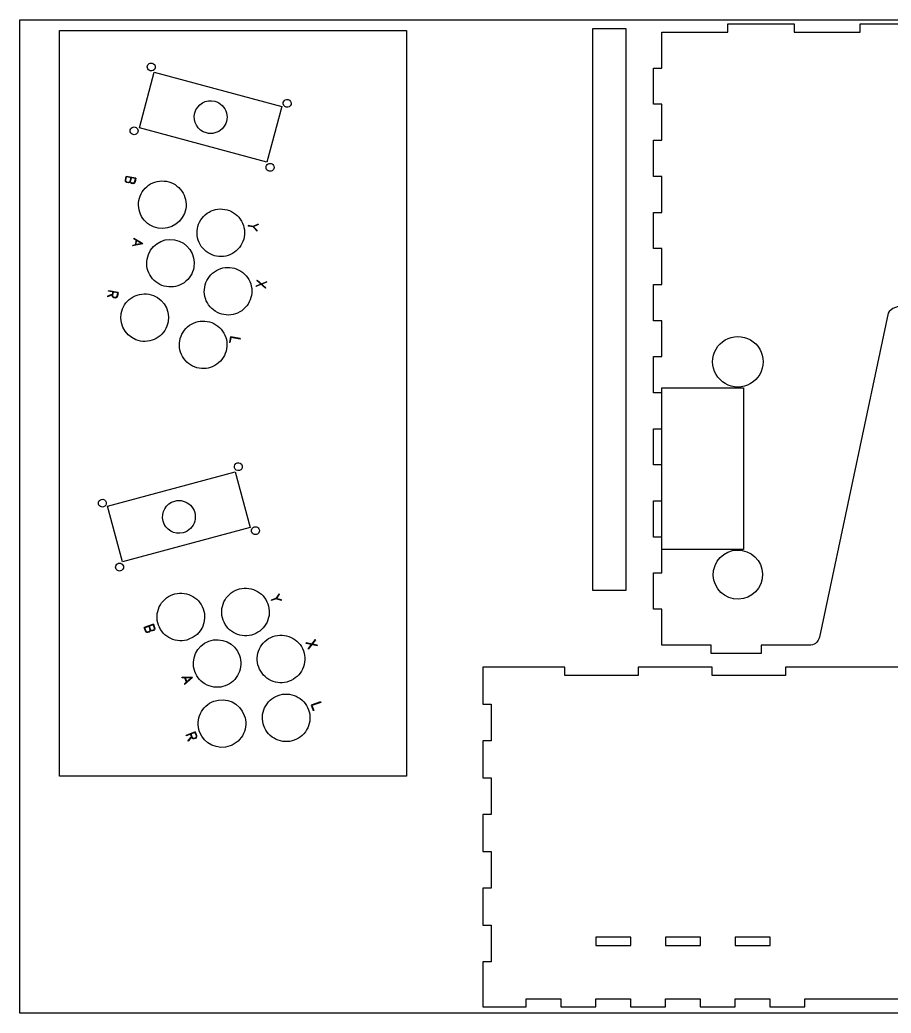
# Model space of a CAD drawing. Extents: x 10 to 3869, y -272 to 2204.
# Drawn here: x 1229 to 1756, y 709 to 1308 of the extents above; entities that cross this region are included whole.
import ezdxf

# ---------------------------------------------------------------- set-up
doc = ezdxf.new("R2010")
doc.units = 0
doc.layers.add('Calque_1', color=7, linetype='CONTINUOUS')

msp = doc.modelspace()

# ---------------------------------------------------------------- linework, layer by layer
at = {"layer": 'Calque_1', "color": 3}
for p, q in [((1229.365083, 1308.047846), (2428.865099, 1308.047846)), ((1229.365083, 708.54783), (1229.365083, 1308.047846)), ((1301.56299, 1242.866838), (1310.57087, 1276.484706)), ((1310.57087, 1276.484706), (1387.655402, 1255.829968)), ((1387.655402, 1255.829968), (1378.647521, 1222.2121)), ((1378.647521, 1222.2121), (1301.56299, 1242.866838)), ((1617.058972, 988.457525), (1617.058972, 1085.957523)), ((1617.058972, 1085.957523), (1666.558968, 1085.957523)), ((1666.558968, 1085.957523), (1666.558968, 988.457525)), ((1282.400375, 1014.537187), (1359.484907, 1035.191925)), ((1359.484907, 1035.191925), (1368.492787, 1001.574057)), ((1291.408256, 980.919319), (1282.400375, 1014.537187)), ((1368.492787, 1001.574057), (1291.408256, 980.919319)), ((1666.558968, 988.457525), (1617.058972, 988.457525)), ((2428.865099, 708.54783), (1229.365083, 708.54783))]:
    msp.add_line(p, q, dxfattribs=at)
at = {"layer": 'Calque_1', "color": 7}
for p, q in [((1253.253473, 851.593889), (1253.253473, 1301.572059)), ((1253.253473, 1301.572059), (1462.951363, 1301.571636)), ((1462.951363, 1301.571636), (1462.951363, 851.593889)), ((1575.423782, 963.555342), (1575.423782, 1302.819143)), ((1575.423782, 1302.819143), (1595.39896, 1302.819143)), ((1595.39896, 1302.819143), (1595.39896, 963.555342)), ((1657.008922, 1305.649326), (1697.108988, 1305.64936)), ((1657.008999, 1300.649357), (1657.008922, 1305.649326)), ((1697.108988, 1305.64936), (1697.109014, 1300.649329)), ((1737.008936, 1300.649327), (1737.008937, 1305.64936)), ((1737.008937, 1305.64936), (1777.108978, 1305.649364)), ((1617.058882, 1278.93465), (1617.058936, 1300.649339)), ((1617.058936, 1300.649339), (1657.008999, 1300.649357)), ((1697.109014, 1300.649329), (1737.008936, 1300.649327)), ((1308.112546, 1277.348451), (1308.112546, 1277.348451)), ((1612.058954, 1257.069947), (1612.05902, 1278.934641)), ((1612.05902, 1278.934641), (1617.058882, 1278.93465)), ((1390.21627, 1255.348824), (1390.21627, 1255.348824)), ((1617.058872, 1257.069962), (1612.058954, 1257.069947)), ((1617.059068, 1235.405272), (1617.058872, 1257.069962)), ((1297.775466, 1238.769941), (1297.775466, 1238.769941)), ((1342.04691, 1239.785771), (1342.04691, 1239.785771)), ((1612.058954, 1235.405237), (1617.059068, 1235.405272)), ((1612.059003, 1213.540526), (1612.058954, 1235.405237)), ((1379.863529, 1216.711869), (1379.863529, 1216.711869)), ((1617.058952, 1213.540515), (1612.059003, 1213.540526)), ((1617.058977, 1191.875836), (1617.058952, 1213.540515)), ((1612.058934, 1170.011149), (1612.058969, 1191.875869)), ((1612.058969, 1191.875869), (1617.058977, 1191.875836)), ((1312.91162, 1182.322894), (1312.91162, 1182.322894)), ((1617.059049, 1170.011184), (1612.058934, 1170.011149)), ((1617.059051, 1148.346446), (1617.059049, 1170.011184)), ((1348.241015, 1165.397745), (1348.241015, 1165.397745)), ((1317.856619, 1147.045511), (1317.856619, 1147.045511)), ((1612.059011, 1126.481731), (1612.058959, 1148.34647)), ((1612.058959, 1148.34647), (1617.059051, 1148.346446)), ((1352.656714, 1130.120644), (1352.656714, 1130.120644)), ((1753.881453, 1131.011913), (1712.29911, 935.382526)), ((1617.059014, 1126.481754), (1612.059011, 1126.481731)), ((1617.058985, 1104.817041), (1617.059014, 1126.481754)), ((1302.265012, 1114.180055), (1302.265012, 1114.180055)), ((1612.059001, 1082.952332), (1612.05898, 1104.817045)), ((1612.05898, 1104.817045), (1617.058985, 1104.817041)), ((1337.594268, 1097.784072), (1337.594268, 1097.784072)), ((1663.069318, 1086.457527), (1663.069318, 1086.457527)), ((1617.058979, 1082.952324), (1612.059001, 1082.952332)), ((1617.058975, 1061.287642), (1617.058979, 1082.952324)), ((1612.05892, 1061.287584), (1617.058975, 1061.287642)), ((1612.058935, 1039.422927), (1612.05892, 1061.287584)), ((1617.058915, 1039.422891), (1612.058935, 1039.422927)), ((1617.058968, 1017.758215), (1617.058915, 1039.422891)), ((1361.943255, 1036.055676), (1361.943255, 1036.055676)), ((1279.839531, 1014.056049), (1279.839531, 1014.056049)), ((1612.058976, 995.89359), (1612.058935, 1017.758216)), ((1612.058935, 1017.758216), (1617.058968, 1017.758215)), ((1328.008892, 998.492996), (1328.008892, 998.492996)), ((1372.295996, 997.41872), (1372.295996, 997.41872)), ((1617.058928, 995.893546), (1612.058976, 995.89359)), ((1617.058903, 974.228804), (1617.058928, 995.893546)), ((1290.176612, 975.477539), (1290.176612, 975.477539)), ((1612.058897, 952.364036), (1612.058948, 974.228871)), ((1612.058948, 974.228871), (1617.058903, 974.228804)), ((1595.39896, 963.555342), (1575.423782, 963.555342)), ((1660.489299, 958.575481), (1660.489299, 958.575481)), ((1617.059005, 952.364127), (1612.058897, 952.364036)), ((1617.058988, 930.649357), (1617.059005, 952.364127)), ((1370.567157, 937.168128), (1370.567157, 937.168128)), ((1331.50843, 934.16104), (1331.50843, 934.16104)), ((1647.008957, 930.649375), (1617.058988, 930.649357)), ((1647.008943, 925.649454), (1647.008957, 930.649375)), ((1677.109009, 930.649446), (1677.108909, 925.649544)), ((1707.058924, 930.64943), (1677.109009, 930.649446)), ((1707.058924, 930.64943), (1707.058924, 930.64943)), ((1677.108909, 925.649544), (1647.008943, 925.649454)), ((1509.06645, 917.277579), (1509.06645, 895.005334)), ((1558.560863, 912.277589), (1558.560863, 917.277607)), ((1647.449773, 917.277607), (1602.905313, 917.277607)), ((1602.905313, 917.277607), (1602.905313, 912.277589)), ((1647.449773, 912.277589), (1647.449773, 917.277607)), ((1776.338634, 917.277607), (1691.794167, 917.277607)), ((1691.794167, 917.277607), (1691.794167, 912.277589)), ((1602.905313, 912.277589), (1558.560863, 912.277589)), ((1691.794167, 912.277589), (1647.449773, 912.277589)), ((1353.429617, 906.082429), (1353.429617, 906.082429)), ((1392.029816, 908.825112), (1392.029816, 908.825112)), ((1509.06645, 895.005334), (1514.06644, 895.005334)), ((1514.06644, 895.005334), (1514.066411, 872.883091)), ((1356.359617, 869.824306), (1356.359617, 869.824306)), ((1395.153641, 873.289597), (1395.153641, 873.289597)), ((1509.066478, 872.883091), (1509.06645, 850.560865)), ((1514.066411, 872.883091), (1509.066478, 872.883091)), ((1462.951363, 851.593889), (1253.253473, 851.593889)), ((1509.06645, 850.560865), (1514.06644, 850.560865)), ((1514.06644, 850.560865), (1514.066411, 828.43865)), ((1514.066411, 828.43865), (1509.066478, 828.43865)), ((1509.066478, 828.43865), (1509.066478, 806.116395)), ((1509.066478, 806.116395), (1514.066411, 806.116395)), ((1514.066411, 806.116395), (1514.06644, 783.99418)), ((1514.06644, 783.99418), (1509.06645, 783.99418)), ((1509.06645, 783.99418), (1509.066478, 761.671954)), ((1509.066478, 761.671954), (1514.066411, 761.671954)), ((1514.066411, 761.671954), (1514.06644, 739.549739)), ((1577.174378, 754.392427), (1577.17435, 749.392465)), ((1577.17435, 749.392465), (1598.327019, 749.392465)), ((1598.326991, 754.392455), (1577.174378, 754.392427)), ((1598.327019, 749.392465), (1598.326991, 754.392455)), ((1619.279649, 754.392427), (1619.279621, 749.392465)), ((1619.279621, 749.392465), (1640.432261, 749.392465)), ((1640.432177, 754.392455), (1619.279649, 754.392427)), ((1640.432261, 749.392465), (1640.432177, 754.392455)), ((1661.384919, 754.392427), (1661.384891, 749.392465)), ((1661.384891, 749.392465), (1682.537532, 749.392465)), ((1682.537475, 754.392455), (1661.384919, 754.392427)), ((1682.537532, 749.392465), (1682.537475, 754.392455)), ((1514.06644, 739.549739), (1509.06645, 739.549739)), ((1509.06645, 739.549739), (1509.06645, 712.279226)), ((1535.169042, 712.276404), (1535.169042, 717.276422)), ((1535.169042, 717.276422), (1556.121672, 717.276422)), ((1556.121672, 717.276422), (1556.121672, 712.276404)), ((1577.274313, 712.276404), (1577.274313, 717.276422)), ((1577.274313, 717.276422), (1598.226943, 717.276422)), ((1598.226943, 717.276422), (1598.226943, 712.276404)), ((1619.379584, 712.276404), (1619.379584, 717.276422)), ((1619.379584, 717.276422), (1640.332213, 717.276422)), ((1640.332213, 717.276422), (1640.332213, 712.276404)), ((1661.484826, 712.276404), (1661.484826, 717.276422)), ((1661.484826, 717.276422), (1682.437484, 717.276422)), ((1682.437484, 717.276422), (1682.437484, 712.276404)), ((1703.590097, 712.276404), (1703.590097, 717.276422)), ((1703.590097, 717.276422), (1764.542704, 717.276422)), ((1535.169042, 712.276404), (1535.169042, 712.276404)), ((1556.121672, 712.276404), (1577.274313, 712.276404)), ((1598.226943, 712.276404), (1619.379584, 712.276404)), ((1640.332213, 712.276404), (1661.484826, 712.276404)), ((1682.437484, 712.276404), (1703.590097, 712.276404))]:
    msp.add_line(p, q, dxfattribs=at)
at = {"layer": 'Calque_1', "color": 1}
for p, q in [((1293.137587, 1211.386185), (1293.529647, 1213.609661)), ((1293.268501, 1210.503374), (1293.137587, 1211.386185)), ((1293.415522, 1211.337177), (1293.758575, 1213.282718)), ((1293.546434, 1210.454366), (1293.415522, 1211.337177)), ((1299.366274, 1212.580507), (1293.529647, 1213.609661)), ((1299.039333, 1212.351579), (1293.758575, 1213.282718)), ((1296.259986, 1212.841653), (1295.916934, 1210.896111)), ((1296.537922, 1212.792645), (1296.194869, 1210.847103)), ((1299.039333, 1212.351579), (1298.696281, 1210.406035)), ((1299.366274, 1212.580507), (1298.974216, 1210.35703)), ((1293.497429, 1210.176431), (1293.268501, 1210.503374)), ((1294.004288, 1209.800482), (1293.497429, 1210.176431)), ((1294.053296, 1210.078415), (1293.546434, 1210.454366)), ((1294.838094, 1209.653459), (1294.004288, 1209.800482)), ((1294.887102, 1209.931394), (1294.053296, 1210.078415)), ((1295.44297, 1209.833378), (1294.838094, 1209.653459)), ((1295.491978, 1210.111313), (1294.887102, 1209.931394)), ((1295.769913, 1210.062306), (1295.44297, 1209.833378)), ((1295.916934, 1210.896111), (1295.491978, 1210.111313)), ((1296.194869, 1210.847103), (1295.769913, 1210.062306)), ((1296.047846, 1210.013298), (1295.916934, 1210.896111)), ((1296.276773, 1209.686357), (1296.047846, 1210.013298)), ((1296.325781, 1209.964293), (1296.194869, 1210.847103)), ((1296.783636, 1209.310406), (1296.276773, 1209.686357)), ((1296.832643, 1209.588341), (1296.325781, 1209.964293)), ((1297.617439, 1209.163385), (1296.783636, 1209.310406)), ((1297.666446, 1209.441321), (1296.832643, 1209.588341)), ((1298.222317, 1209.343305), (1297.617439, 1209.163385)), ((1298.271325, 1209.62124), (1297.666446, 1209.441321)), ((1298.549257, 1209.572232), (1298.222317, 1209.343305)), ((1298.696281, 1210.406035), (1298.271325, 1209.62124)), ((1298.974216, 1210.35703), (1298.549257, 1209.572232)), ((1367.23422, 1183.85154), (1367.185212, 1183.573607)), ((1370.242495, 1183.034526), (1367.185212, 1183.573607)), ((1370.291503, 1183.312459), (1367.23422, 1183.85154)), ((1373.364892, 1184.489994), (1370.242495, 1183.034526)), ((1372.67879, 1180.598912), (1370.242495, 1183.034526)), ((1373.413899, 1184.767929), (1370.291503, 1183.312459)), ((1372.727797, 1180.876844), (1370.291503, 1183.312459)), ((1373.413899, 1184.767929), (1373.364892, 1184.489994)), ((1298.237608, 1175.838585), (1298.286616, 1176.116517)), ((1302.897379, 1173.010915), (1298.237608, 1175.838585)), ((1303.731182, 1172.863878), (1298.286616, 1176.116517)), ((1299.578273, 1175.315599), (1298.990184, 1171.980381)), ((1372.67879, 1180.598912), (1372.727797, 1180.876844)), ((1303.731182, 1172.863878), (1297.502495, 1171.66957)), ((1297.551503, 1171.947502), (1297.502495, 1171.66957)), ((1302.897379, 1173.010915), (1297.551503, 1171.947502)), ((1299.807201, 1174.988672), (1299.317128, 1172.20932)), ((1378.438858, 1149.655756), (1371.965134, 1147.071757)), ((1372.014142, 1147.34969), (1371.965134, 1147.071757)), ((1378.487866, 1149.933688), (1372.014142, 1147.34969)), ((1372.602231, 1150.684907), (1372.651239, 1150.96284)), ((1377.801764, 1146.042606), (1372.602231, 1150.684907)), ((1377.850769, 1146.320538), (1372.651239, 1150.96284)), ((1377.801764, 1146.042606), (1377.850769, 1146.320538)), ((1378.487866, 1149.933688), (1378.438858, 1149.655756)), ((1285.309174, 1142.141109), (1282.235782, 1140.963593)), ((1282.28479, 1141.241526), (1282.235782, 1140.963593)), ((1285.358182, 1142.41907), (1282.28479, 1141.241526)), ((1282.823871, 1144.298811), (1282.872879, 1144.576744)), ((1288.382566, 1143.318653), (1282.823871, 1144.298811)), ((1288.709506, 1143.547592), (1282.872879, 1144.576744)), ((1285.260166, 1141.863177), (1285.603219, 1143.808732)), ((1285.391078, 1140.980386), (1285.260166, 1141.863177)), ((1285.620005, 1140.653431), (1285.391078, 1140.980386)), ((1285.538101, 1141.814183), (1285.881154, 1143.75971)), ((1285.669013, 1140.931364), (1285.538101, 1141.814183)), ((1286.126868, 1140.277483), (1285.620005, 1140.653431)), ((1286.175876, 1140.555415), (1285.669013, 1140.931364)), ((1286.960671, 1140.130473), (1286.126868, 1140.277483)), ((1287.009679, 1140.408406), (1286.175876, 1140.555415)), ((1287.565549, 1140.31039), (1286.960671, 1140.130473)), ((1287.614557, 1140.588323), (1287.009679, 1140.408406)), ((1287.89249, 1140.539301), (1287.565549, 1140.31039)), ((1288.039513, 1141.373126), (1287.614557, 1140.588323)), ((1288.317448, 1141.324104), (1287.89249, 1140.539301)), ((1288.382566, 1143.318653), (1288.039513, 1141.373126)), ((1288.709506, 1143.547592), (1288.317448, 1141.324104)), ((1356.582058, 1116.734448), (1355.993969, 1113.399231)), ((1356.810986, 1116.407494), (1356.271905, 1113.350209)), ((1362.418685, 1115.705297), (1356.582058, 1116.734448)), ((1362.36968, 1115.427364), (1356.810986, 1116.407494)), ((1362.418685, 1115.705297), (1362.36968, 1115.427364)), ((1356.271905, 1113.350209), (1355.993969, 1113.399231)), ((1385.982137, 961.663817), (1384.005789, 958.842165)), ((1386.078649, 961.39861), (1384.102315, 958.576933)), ((1385.982137, 961.663817), (1386.078649, 961.39861)), ((1384.005789, 958.842165), (1381.088566, 957.780373)), ((1381.088566, 957.780373), (1381.185077, 957.515166)), ((1384.102315, 958.576933), (1381.185077, 957.515166)), ((1387.333489, 957.950986), (1384.005789, 958.842165)), ((1387.430025, 957.685792), (1384.102315, 958.576933)), ((1387.430025, 957.685792), (1387.333489, 957.950986)), ((1310.015779, 943.352054), (1304.446526, 941.325007)), ((1305.218719, 939.203403), (1304.446526, 941.325007)), ((1309.847083, 942.990335), (1304.808256, 941.15635)), ((1307.195078, 942.025093), (1307.870749, 940.168658)), ((1307.460286, 942.121605), (1308.135942, 940.265195)), ((1309.847083, 942.990335), (1310.522778, 941.133914)), ((1310.015779, 943.352054), (1310.787972, 941.23045)), ((1310.787972, 941.23045), (1310.812363, 940.338319)), ((1305.483951, 939.299929), (1304.808256, 941.15635)), ((1305.773512, 938.50432), (1305.218719, 939.203403)), ((1306.038705, 938.600857), (1305.483951, 939.299929)), ((1306.135241, 938.335663), (1305.773512, 938.50432)), ((1306.665642, 938.528711), (1306.038705, 938.600857)), ((1306.762154, 938.263504), (1306.135241, 938.335663)), ((1307.461251, 938.818272), (1306.665642, 938.528711)), ((1307.557787, 938.553078), (1306.762154, 938.263504)), ((1307.89514, 939.276527), (1307.461251, 938.818272)), ((1307.991652, 939.01132), (1307.557787, 938.553078)), ((1308.425541, 939.469576), (1307.870749, 940.168658)), ((1307.870749, 940.168658), (1307.89514, 939.276527)), ((1308.160334, 939.373064), (1307.991652, 939.01132)), ((1308.690735, 939.566112), (1308.135942, 940.265195)), ((1308.135942, 940.265195), (1308.160334, 939.373064)), ((1308.787247, 939.300905), (1308.425541, 939.469576)), ((1309.317672, 939.493967), (1308.690735, 939.566112)), ((1309.414184, 939.228759), (1308.787247, 939.300905)), ((1310.113281, 939.783527), (1309.317672, 939.493967)), ((1310.209793, 939.51832), (1309.414184, 939.228759)), ((1310.54717, 940.241783), (1310.113281, 939.783527)), ((1310.643682, 939.976576), (1310.209793, 939.51832)), ((1310.522778, 941.133914), (1310.54717, 940.241783)), ((1310.812363, 940.338319), (1310.643682, 939.976576)), ((1409.048275, 930.585839), (1402.224182, 932.006415)), ((1402.320719, 931.741222), (1402.224182, 932.006415)), ((1409.144787, 930.320631), (1402.320719, 931.741222)), ((1407.793435, 934.033463), (1403.479022, 928.558791)), ((1407.889947, 933.768255), (1403.575559, 928.293598)), ((1407.793435, 934.033463), (1407.889947, 933.768255)), ((1409.144787, 930.320631), (1409.048275, 930.585839)), ((1403.479022, 928.558791), (1403.575559, 928.293598)), ((1333.654211, 911.1389), (1327.312751, 911.233481)), ((1327.409287, 910.968287), (1327.312751, 911.233481)), ((1332.858602, 910.849339), (1327.409287, 910.968287)), ((1332.858602, 910.849339), (1328.76064, 907.255456)), ((1328.76064, 907.255456), (1328.857176, 906.990262)), ((1328.831833, 911.185702), (1329.990137, 908.003272)), ((1333.654211, 911.1389), (1328.857176, 906.990262)), ((1329.193539, 911.017031), (1330.158819, 908.365016)), ((1410.991322, 896.356221), (1405.422069, 894.329174)), ((1405.422069, 894.329174), (1406.580373, 891.146743)), ((1411.087834, 896.091014), (1405.783813, 894.160492)), ((1405.783813, 894.160492), (1406.845581, 891.243255)), ((1410.991322, 896.356221), (1411.087834, 896.091014)), ((1406.845581, 891.243255), (1406.580373, 891.146743)), ((1335.303203, 878.239415), (1329.733951, 876.212367)), ((1329.830487, 875.947174), (1329.733951, 876.212367)), ((1335.134522, 877.877671), (1329.830487, 875.947174)), ((1332.965125, 875.58642), (1330.892254, 873.029937)), ((1333.061675, 875.321202), (1330.988791, 872.764743)), ((1333.158187, 875.055995), (1332.482516, 876.91243)), ((1333.423381, 875.152531), (1332.747724, 877.008942)), ((1335.134522, 877.877671), (1335.810203, 876.021275)), ((1335.303203, 878.239415), (1336.07541, 876.117786)), ((1335.810203, 876.021275), (1335.834594, 875.129144)), ((1336.07541, 876.117786), (1336.099802, 875.225656)), ((1330.892254, 873.029937), (1330.988791, 872.764743)), ((1333.712965, 874.356936), (1333.158187, 875.055995)), ((1333.978173, 874.453448), (1333.423381, 875.152531)), ((1334.074685, 874.188241), (1333.712965, 874.356936)), ((1334.60511, 874.381303), (1333.978173, 874.453448)), ((1334.701622, 874.116096), (1334.074685, 874.188241)), ((1335.400705, 874.670888), (1334.60511, 874.381303)), ((1335.497217, 874.40568), (1334.701622, 874.116096)), ((1335.834594, 875.129144), (1335.400705, 874.670888)), ((1335.931106, 874.863936), (1335.497217, 874.40568)), ((1336.099802, 875.225656), (1335.931106, 874.863936))]:
    msp.add_line(p, q, dxfattribs=at)
at = {"layer": 'Calque_1', "color": 7}
for points in [[(1306.411582, 1279.030923), (1306.187243, 1279.85012), (1306.421051, 1280.722702), (1307.024932, 1281.319978)], [(1308.112546, 1277.348451), (1307.284325, 1277.570372), (1306.635921, 1278.211727), (1306.411582, 1279.030923)], [(1307.024932, 1281.319978), (1307.628814, 1281.917253), (1308.511026, 1282.14848), (1309.339247, 1281.926559)], [(1311.044118, 1279.01634), (1310.705374, 1277.75213), (1309.392865, 1277.005391), (1308.112546, 1277.348451)], [(1309.339247, 1281.926559), (1310.619565, 1281.583499), (1311.382862, 1280.280549), (1311.044118, 1279.01634)], [(1335.046554, 1251.910745), (1336.461678, 1257.192059), (1341.890213, 1260.326225), (1347.171527, 1258.911103)], [(1388.511399, 1258.259044), (1388.850143, 1259.523254), (1390.162652, 1260.269993), (1391.442971, 1259.926933)], [(1391.442971, 1259.926933), (1392.723289, 1259.583872), (1393.486585, 1258.280923), (1393.147842, 1257.016713)], [(1347.171527, 1258.911103), (1350.587938, 1257.995678), (1353.256459, 1255.327157), (1354.171884, 1251.910745)], [(1390.21627, 1255.348824), (1388.935952, 1255.691885), (1388.172655, 1256.994835), (1388.511399, 1258.259044)], [(1393.147842, 1257.016713), (1392.809098, 1255.752504), (1391.496589, 1255.005765), (1390.21627, 1255.348824)], [(1342.04691, 1239.785771), (1336.765596, 1241.200896), (1333.63143, 1246.629431), (1335.046554, 1251.910745)], [(1354.171884, 1251.910745), (1355.087308, 1248.494334), (1354.110562, 1244.849067), (1351.609575, 1242.34808)], [(1296.074502, 1240.452413), (1295.850162, 1241.27161), (1296.08397, 1242.144192), (1296.687852, 1242.741468)], [(1296.687852, 1242.741468), (1297.291733, 1243.338743), (1298.173945, 1243.56997), (1299.002166, 1243.348049)], [(1299.002166, 1243.348049), (1299.830387, 1243.126128), (1300.478791, 1242.484773), (1300.70313, 1241.665577)], [(1300.70313, 1241.665577), (1300.927469, 1240.846381), (1300.693662, 1239.973798), (1300.08978, 1239.376523)], [(1351.609575, 1242.34808), (1349.108588, 1239.847093), (1345.463321, 1238.870347), (1342.04691, 1239.785771)], [(1297.775466, 1238.769941), (1296.947245, 1238.991862), (1296.298841, 1239.633217), (1296.074502, 1240.452413)], [(1300.08978, 1239.376523), (1299.485898, 1238.779248), (1298.603687, 1238.54802), (1297.775466, 1238.769941)], [(1378.166473, 1218.408925), (1377.944552, 1219.237146), (1378.181339, 1220.120847), (1378.787638, 1220.727147)], [(1379.863529, 1216.711869), (1379.035308, 1216.93379), (1378.388394, 1217.580704), (1378.166473, 1218.408925)], [(1378.787638, 1220.727147), (1379.393938, 1221.333447), (1380.27764, 1221.570234), (1381.10586, 1221.348313)], [(1382.181751, 1217.333035), (1381.575451, 1216.726735), (1380.69175, 1216.489948), (1379.863529, 1216.711869)], [(1381.10586, 1221.348313), (1381.934081, 1221.126392), (1382.580996, 1220.479477), (1382.802917, 1219.651257)], [(1382.802917, 1219.651257), (1383.024838, 1218.823036), (1382.788051, 1217.939334), (1382.181751, 1217.333035)], [(1307.16771, 1208.232049), (1310.287962, 1210.416874), (1314.148336, 1211.272696), (1317.899591, 1210.611242)], [(1301.261487, 1198.961108), (1301.922925, 1202.712365), (1304.047458, 1206.047224), (1307.16771, 1208.232049)], [(1317.899591, 1210.611242), (1321.65086, 1209.949791), (1324.985723, 1207.825237), (1327.17054, 1204.704962)], [(1327.17054, 1204.704962), (1329.355357, 1201.584687), (1330.211155, 1197.724291), (1329.549668, 1193.973028)], [(1303.640635, 1188.229157), (1301.455807, 1191.349434), (1300.6, 1195.209837), (1301.261487, 1198.961108)], [(1329.549668, 1193.973028), (1328.172292, 1186.161463), (1320.723185, 1180.945522), (1312.91162, 1182.322894)], [(1342.49712, 1191.306893), (1345.617366, 1193.491719), (1349.477734, 1194.347542), (1353.228985, 1193.686093)], [(1353.228985, 1193.686093), (1356.980261, 1193.024652), (1360.315134, 1190.900101), (1362.499956, 1187.779824)], [(1312.91162, 1182.322894), (1309.16034, 1182.984332), (1305.825463, 1185.108881), (1303.640635, 1188.229157)], [(1336.590912, 1182.035959), (1337.252347, 1185.787212), (1339.376874, 1189.122068), (1342.49712, 1191.306893)], [(1362.499956, 1187.779824), (1364.684779, 1184.659547), (1365.540579, 1180.799146), (1364.879087, 1177.047879)], [(1338.970043, 1171.304013), (1336.78522, 1174.42429), (1335.92942, 1178.284692), (1336.590912, 1182.035959)], [(1306.206407, 1163.683894), (1307.583913, 1171.495429), (1315.033059, 1176.711273), (1322.844609, 1175.333858)], [(1322.844609, 1175.333858), (1330.656197, 1173.956468), (1335.872162, 1166.507353), (1334.494819, 1158.695757)], [(1364.879087, 1177.047879), (1364.217653, 1173.296625), (1362.093125, 1169.961769), (1358.97288, 1167.776944)], [(1348.241015, 1165.397745), (1344.489738, 1166.059185), (1341.154866, 1168.183736), (1338.970043, 1171.304013)], [(1308.58555, 1152.951836), (1306.400706, 1156.072146), (1305.544901, 1159.932589), (1306.206407, 1163.683894)], [(1358.97288, 1167.776944), (1355.852634, 1165.592119), (1351.992265, 1164.736295), (1348.241015, 1165.397745)], [(1334.494819, 1158.695757), (1333.833383, 1154.944472), (1331.708841, 1151.609587), (1328.588571, 1149.42474)], [(1346.912836, 1156.029781), (1350.033076, 1158.214605), (1353.893438, 1159.070433), (1357.644685, 1158.408991)], [(1357.644685, 1158.408991), (1361.395957, 1157.747545), (1364.730823, 1155.622991), (1366.915641, 1152.502715)], [(1317.856619, 1147.045511), (1314.105303, 1147.706953), (1310.770394, 1149.831525), (1308.58555, 1152.951836)], [(1341.006634, 1146.758858), (1341.668071, 1150.510105), (1343.792595, 1153.844956), (1346.912836, 1156.029781)], [(1366.915641, 1152.502715), (1369.10046, 1149.382439), (1369.956258, 1145.522041), (1369.294767, 1141.770777)], [(1328.588571, 1149.42474), (1325.468302, 1147.239894), (1321.607902, 1146.384059), (1317.856619, 1147.045511)], [(1343.385759, 1136.02692), (1341.200942, 1139.147196), (1340.345144, 1143.007594), (1341.006634, 1146.758858)], [(1290.6148, 1130.818156), (1291.276237, 1134.569441), (1293.40078, 1137.904327), (1296.521051, 1140.089174)], [(1296.521051, 1140.089174), (1299.641322, 1142.27402), (1303.501722, 1143.129855), (1307.253005, 1142.468402)], [(1307.253005, 1142.468402), (1315.064593, 1141.091012), (1320.280558, 1133.641897), (1318.903218, 1125.830301)], [(1369.294767, 1141.770777), (1368.633331, 1138.019529), (1366.508806, 1134.684677), (1363.388565, 1132.499853)], [(1352.656714, 1130.120644), (1348.905443, 1130.782091), (1345.570577, 1132.906645), (1343.385759, 1136.02692)], [(1764.689598, 1136.494475), (1760.700788, 1135.605527), (1754.944681, 1133.824168), (1753.881453, 1131.011913)], [(1302.265012, 1114.180055), (1294.453425, 1115.557445), (1289.237459, 1123.00656), (1290.6148, 1130.818156)], [(1363.388565, 1132.499853), (1360.268324, 1130.315029), (1356.407962, 1129.459201), (1352.656714, 1130.120644)], [(1318.903218, 1125.830301), (1318.24178, 1122.079016), (1316.117238, 1118.74413), (1312.996967, 1116.559283)], [(1325.944191, 1114.422286), (1326.605627, 1118.173534), (1328.730151, 1121.508386), (1331.850392, 1123.69321)], [(1331.850392, 1123.69321), (1334.970632, 1125.878035), (1338.830995, 1126.733862), (1342.582242, 1126.07242)], [(1342.582242, 1126.07242), (1346.333518, 1125.410978), (1349.66839, 1123.286427), (1351.853212, 1120.166151)], [(1312.996967, 1116.559283), (1309.876696, 1114.374437), (1306.016295, 1113.518603), (1302.265012, 1114.180055)], [(1351.853212, 1120.166151), (1354.038034, 1117.045874), (1354.893835, 1113.185473), (1354.232344, 1109.434206)], [(1649.862431, 1109.332527), (1652.586581, 1114.050894), (1657.621018, 1116.957527), (1663.069318, 1116.957527)], [(1663.069318, 1116.957527), (1668.517619, 1116.957527), (1673.552056, 1114.050894), (1676.276206, 1109.332527)], [(1328.323314, 1103.690349), (1326.138497, 1106.810625), (1325.2827, 1110.671023), (1325.944191, 1114.422286)], [(1354.232344, 1109.434206), (1353.570909, 1105.682953), (1351.446381, 1102.348096), (1348.326134, 1100.163271)], [(1649.862431, 1094.082527), (1647.13828, 1098.800893), (1647.13828, 1104.61416), (1649.862431, 1109.332527)], [(1676.276206, 1109.332527), (1679.000356, 1104.61416), (1679.000356, 1098.800893), (1676.276206, 1094.082527)], [(1337.594268, 1097.784072), (1333.842997, 1098.445519), (1330.508131, 1100.570073), (1328.323314, 1103.690349)], [(1348.326134, 1100.163271), (1345.205888, 1097.978446), (1341.345519, 1097.122622), (1337.594268, 1097.784072)], [(1663.069318, 1086.457527), (1657.621018, 1086.457527), (1652.586581, 1089.36416), (1649.862431, 1094.082527)], [(1676.276206, 1094.082527), (1673.552056, 1089.36416), (1668.517619, 1086.457527), (1663.069318, 1086.457527)], [(1359.011684, 1037.723565), (1358.67294, 1038.987774), (1359.436237, 1040.290724), (1360.716555, 1040.633784)], [(1361.943255, 1036.055676), (1360.662937, 1035.712616), (1359.350428, 1036.459355), (1359.011684, 1037.723565)], [(1360.716555, 1040.633784), (1361.996873, 1040.976844), (1363.309382, 1040.230105), (1363.648126, 1038.965896)], [(1363.648126, 1038.965896), (1363.98687, 1037.701686), (1363.223574, 1036.398736), (1361.943255, 1036.055676)], [(1277.525217, 1014.662631), (1276.921335, 1015.259906), (1276.687528, 1016.132489), (1276.911867, 1016.951685)], [(1276.911867, 1016.951685), (1277.136206, 1017.770882), (1277.78461, 1018.412236), (1278.612831, 1018.634158)], [(1279.839531, 1014.056049), (1279.01131, 1013.834128), (1278.129099, 1014.065356), (1277.525217, 1014.662631)], [(1278.612831, 1018.634158), (1279.893149, 1018.977217), (1281.205659, 1018.230478), (1281.544402, 1016.966269)], [(1281.544402, 1016.966269), (1281.883146, 1015.70206), (1281.11985, 1014.39911), (1279.839531, 1014.056049)], [(1315.883919, 1005.493354), (1314.468796, 1010.774667), (1317.602961, 1016.203203), (1322.884275, 1017.618327)], [(1322.884275, 1017.618327), (1326.300686, 1018.533752), (1329.945954, 1017.557005), (1332.446941, 1015.056019)], [(1332.446941, 1015.056019), (1334.947927, 1012.555032), (1335.924674, 1008.909765), (1335.009249, 1005.493353)], [(1328.008892, 998.492996), (1322.727578, 997.077873), (1317.299043, 1000.21204), (1315.883919, 1005.493354)], [(1335.009249, 1005.493353), (1334.093824, 1002.076942), (1331.425303, 999.408421), (1328.008892, 998.492996)], [(1369.356609, 1000.358108), (1369.57853, 1001.186329), (1370.225444, 1001.833243), (1371.053665, 1002.055164)], [(1371.053665, 1002.055164), (1371.881886, 1002.277085), (1372.765587, 1002.040298), (1373.371887, 1001.433998)], [(1373.371887, 1001.433998), (1373.978187, 1000.827699), (1374.214974, 999.943997), (1373.993053, 999.115776)], [(1369.977774, 998.039886), (1369.371475, 998.646186), (1369.134688, 999.529887), (1369.356609, 1000.358108)], [(1372.295996, 997.41872), (1371.467775, 997.196799), (1370.584074, 997.433586), (1369.977774, 998.039886)], [(1373.993053, 999.115776), (1373.771132, 998.287555), (1373.124217, 997.640641), (1372.295996, 997.41872)], [(1648.43731, 975.787424), (1649.862206, 983.868447), (1657.56828, 989.264305), (1665.649309, 987.839413)], [(1665.649309, 987.839413), (1673.730329, 986.4145), (1679.126173, 978.70843), (1677.70127, 970.627414)], [(1287.862298, 976.084121), (1287.258416, 976.681396), (1287.024608, 977.553979), (1287.248948, 978.373175)], [(1287.248948, 978.373175), (1287.473287, 979.192372), (1288.121691, 979.833726), (1288.949912, 980.055648)], [(1288.949912, 980.055648), (1289.778133, 980.277569), (1290.660344, 980.046341), (1291.264226, 979.449066)], [(1291.264226, 979.449066), (1291.868108, 978.851791), (1292.101915, 977.979208), (1291.877576, 977.160012)], [(1290.176612, 975.477539), (1289.348391, 975.255618), (1288.466179, 975.486846), (1287.862298, 976.084121)], [(1291.877576, 977.160012), (1291.653237, 976.340815), (1291.004833, 975.69946), (1290.176612, 975.477539)], [(1660.489299, 958.575481), (1652.408294, 960.000381), (1647.012443, 967.706419), (1648.43731, 975.787424)], [(1360.742693, 964.160541), (1364.322114, 965.463355), (1368.272473, 965.290876), (1371.724724, 963.681048)], [(1677.70127, 970.627414), (1676.276346, 962.546427), (1668.5703, 957.150604), (1660.489299, 958.575481)], [(1313.57948, 953.727071), (1315.189285, 957.179311), (1318.104556, 959.850662), (1321.683965, 961.153453)], [(1321.683965, 961.153453), (1325.263385, 962.456255), (1329.213739, 962.283768), (1332.665983, 960.673939)], [(1332.665983, 960.673939), (1336.118227, 959.06411), (1338.789568, 956.148808), (1340.092335, 952.569376)], [(1352.638225, 956.734161), (1354.248024, 960.186398), (1357.16329, 962.857748), (1360.742693, 964.160541)], [(1371.724724, 963.681048), (1375.176974, 962.07122), (1377.848319, 959.155915), (1379.151084, 955.576476)], [(1313.100011, 942.745089), (1311.797205, 946.324493), (1311.969675, 950.274831), (1313.57948, 953.727071)], [(1352.158766, 945.752193), (1350.855958, 949.33159), (1351.028425, 953.281924), (1352.638225, 956.734161)], [(1379.151084, 955.576476), (1380.453892, 951.997078), (1380.281425, 948.046745), (1378.671626, 944.594507)], [(1340.092335, 952.569376), (1342.805275, 945.115674), (1338.96213, 936.873983), (1331.50843, 934.16104)], [(1320.526389, 934.640521), (1317.074134, 936.250346), (1314.402783, 939.16565), (1313.100011, 942.745089)], [(1359.585126, 937.647621), (1356.132876, 939.257448), (1353.461531, 942.172754), (1352.158766, 945.752193)], [(1378.671626, 944.594507), (1377.061826, 941.14227), (1374.146561, 938.470921), (1370.567157, 937.168128)], [(1343.605169, 933.074852), (1351.058897, 935.787791), (1359.300613, 931.94465), (1362.013597, 924.490939)], [(1370.567157, 937.168128), (1366.987737, 935.865314), (1363.037377, 936.037793), (1359.585126, 937.647621)], [(1374.100903, 928.391143), (1375.710698, 931.843377), (1378.625956, 934.514726), (1382.205352, 935.817525)], [(1382.205352, 935.817525), (1385.784772, 937.120331), (1389.735127, 936.947847), (1393.187374, 935.338018)], [(1393.187374, 935.338018), (1396.63962, 933.728189), (1399.310961, 930.812885), (1400.613726, 927.23345)], [(1712.29911, 935.382526), (1711.689291, 932.952131), (1710.212657, 931.171798), (1707.058924, 930.64943)], [(1331.50843, 934.16104), (1327.929007, 932.858222), (1323.978644, 933.030697), (1320.526389, 934.640521)], [(1335.021045, 914.666586), (1332.308233, 922.120326), (1336.15146, 930.361953), (1343.605169, 933.074852)], [(1362.013597, 924.490939), (1363.316418, 920.911512), (1363.143954, 916.961146), (1361.534145, 913.508878)], [(1373.621444, 917.409188), (1372.318641, 920.988582), (1372.491108, 924.93891), (1374.100903, 928.391143)], [(1400.613726, 927.23345), (1401.916529, 923.654056), (1401.744063, 919.703727), (1400.134267, 916.251493)], [(1381.047795, 909.30462), (1377.59555, 910.91445), (1374.924209, 913.829753), (1373.621444, 917.409188)], [(1558.560863, 917.277607), (1542.062715, 917.277579), (1525.564597, 917.277635), (1509.06645, 917.277579)], [(1342.447472, 906.561922), (1338.995187, 908.171768), (1336.323816, 911.087107), (1335.021045, 914.666586)], [(1361.534145, 913.508878), (1359.924335, 910.056611), (1357.009048, 907.385237), (1353.429617, 906.082429)], [(1400.134267, 916.251493), (1398.524471, 912.799259), (1395.609213, 910.12791), (1392.029816, 908.825112)], [(1353.429617, 906.082429), (1349.85016, 904.779597), (1345.899758, 904.952076), (1342.447472, 906.561922)], [(1392.029816, 908.825112), (1388.450396, 907.522306), (1384.500041, 907.694791), (1381.047795, 909.30462)], [(1346.535172, 896.81673), (1353.9889, 899.529668), (1362.230616, 895.686529), (1364.943602, 888.232818)], [(1377.224729, 892.85563), (1378.834524, 896.307864), (1381.749783, 898.979213), (1385.329179, 900.282011)], [(1385.329179, 900.282011), (1388.9086, 901.584824), (1392.858959, 901.412345), (1396.311209, 899.802517)], [(1396.311209, 899.802517), (1399.76346, 898.192689), (1402.434805, 895.277384), (1403.737571, 891.697946)], [(1338.430641, 889.390281), (1340.040451, 892.842548), (1342.955739, 895.513923), (1346.535172, 896.81673)], [(1337.951186, 878.408218), (1336.648365, 881.987645), (1336.82083, 885.938013), (1338.430641, 889.390281)], [(1364.943602, 888.232818), (1366.246423, 884.653391), (1366.073958, 880.703024), (1364.464148, 877.250756)], [(1376.745272, 881.873674), (1375.442468, 885.453068), (1375.614934, 889.403396), (1377.224729, 892.85563)], [(1403.737571, 891.697946), (1405.040377, 888.118548), (1404.86791, 884.168214), (1403.25811, 880.715977)], [(1384.171621, 873.769105), (1380.719376, 875.378935), (1378.048035, 878.294239), (1376.745272, 881.873674)], [(1356.359617, 869.824306), (1348.905888, 867.111368), (1340.664172, 870.954507), (1337.951186, 878.408218)], [(1364.464148, 877.250756), (1362.854337, 873.798488), (1359.939049, 871.127113), (1356.359617, 869.824306)], [(1403.25811, 880.715977), (1401.64831, 877.263739), (1398.733045, 874.59239), (1395.153641, 873.289597)], [(1395.153641, 873.289597), (1391.574221, 871.986791), (1387.623866, 872.159276), (1384.171621, 873.769105)], [(1509.06645, 712.279226), (1517.767304, 712.27584), (1526.468188, 712.276404), (1535.169042, 712.276404)]]:
    msp.add_open_spline(points, degree=3, dxfattribs=at)

doc.saveas('drawing.dxf')
